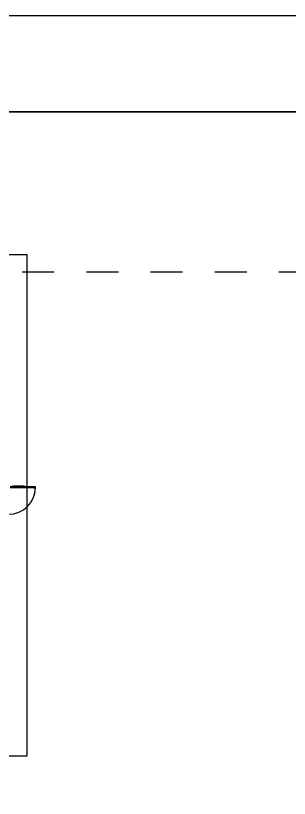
# Model space of a CAD drawing. Header units: millimetres. Extents: x 409504 to 410674, y 7402686 to 14806894.
# Drawn here: x 410062.8 to 410071.33, y 7402905.66 to 7402930.07 of the extents above; entities that cross this region are included whole.
import ezdxf

# ---------------------------------------------------------------- set-up
doc = ezdxf.new("R2010")
doc.units = ezdxf.units.MM
doc.set_wipeout_variables(frame=1)
doc.linetypes.add('JIS_02_1.0', pattern=[2, 1, -1])
for name, color, linetype in [('Edificação Habitacional', 6, 'Continuous'), ('G_meiofio', 8, 'Continuous'), ('G_quadra', 4, 'Continuous'), ('G_txareasdatas', 1, 'Continuous')]:
    doc.layers.add(name, color=color, linetype=linetype)

# ---------------------------------------------------------------- blocks, each defined once
blk = doc.blocks.new('A$C5CAC4E4C')
for p, q in [((0, 0), (0, 16.25)), ((15.65, 16.25), (15.65, 0)), ((8.425, 0.072), (8.425, 0.447))]:
    blk.add_line(p, q)
blk.add_wipeout([(8.37, -0.273), (8.405, -0.273), (8.405, 0.567), (8.37, 0.567)])
for p, q in [((8.37, -0.223), (8.37, 0.517)), ((8.388, -0.223), (8.388, 0.517)), ((8.405, -0.223), (8.405, 0.517)), ((15.65, 0), (0, 0))]:
    blk.add_line(p, q)
blk.add_lwpolyline([(8.405, -0.223), (8.37, -0.223), (8.37, -0.273), (8.405, -0.273)], close=True)
blk.add_arc((8.388, 0.569), 0.843, 180.152, 268.8098)

msp = doc.modelspace()

# ---------------------------------------------------------------- linework, layer by layer
at = {"layer": 'G_meiofio'}
msp.add_line((409915.305, 7402930.065), (410093.007, 7402930.065), dxfattribs=at)
at = {"layer": 'G_meiofio', "linetype": 'JIS_02_1.0'}
msp.add_lwpolyline([(409952.007, 7402858.658), (409924.007, 7402858.658), (409924.007, 7402834.065), (409952.007, 7402834.065), (409952.007, 7402781.153), (410088.007, 7402737.662), (410088.007, 7402922.065), (409952.007, 7402922.065)], close=True, dxfattribs=at)
at = {"layer": 'G_quadra'}
msp.add_line((409919.007, 7402927.065), (410093.007, 7402927.065), dxfattribs=at)
at = {"layer": 'G_txareasdatas'}
msp.add_lwpolyline([(409949.007, 7402861.658), (409919.007, 7402861.658), (409919.007, 7402831.065), (409949.007, 7402831.065), (409949.007, 7402776.863), (410093.007, 7402730.814), (410093.007, 7402927.065), (409949.007, 7402927.065), (409949.007, 7402861.658)], dxfattribs=at)

# ---------------------------------------------------------------- next in the draw order: block references
at = {"layer": 'Edificação Habitacional', "rotation": 90}
msp.add_blockref('A$C5CAC4E4C', (410063.147, 7402906.97), dxfattribs=at)

doc.saveas('drawing.dxf')
